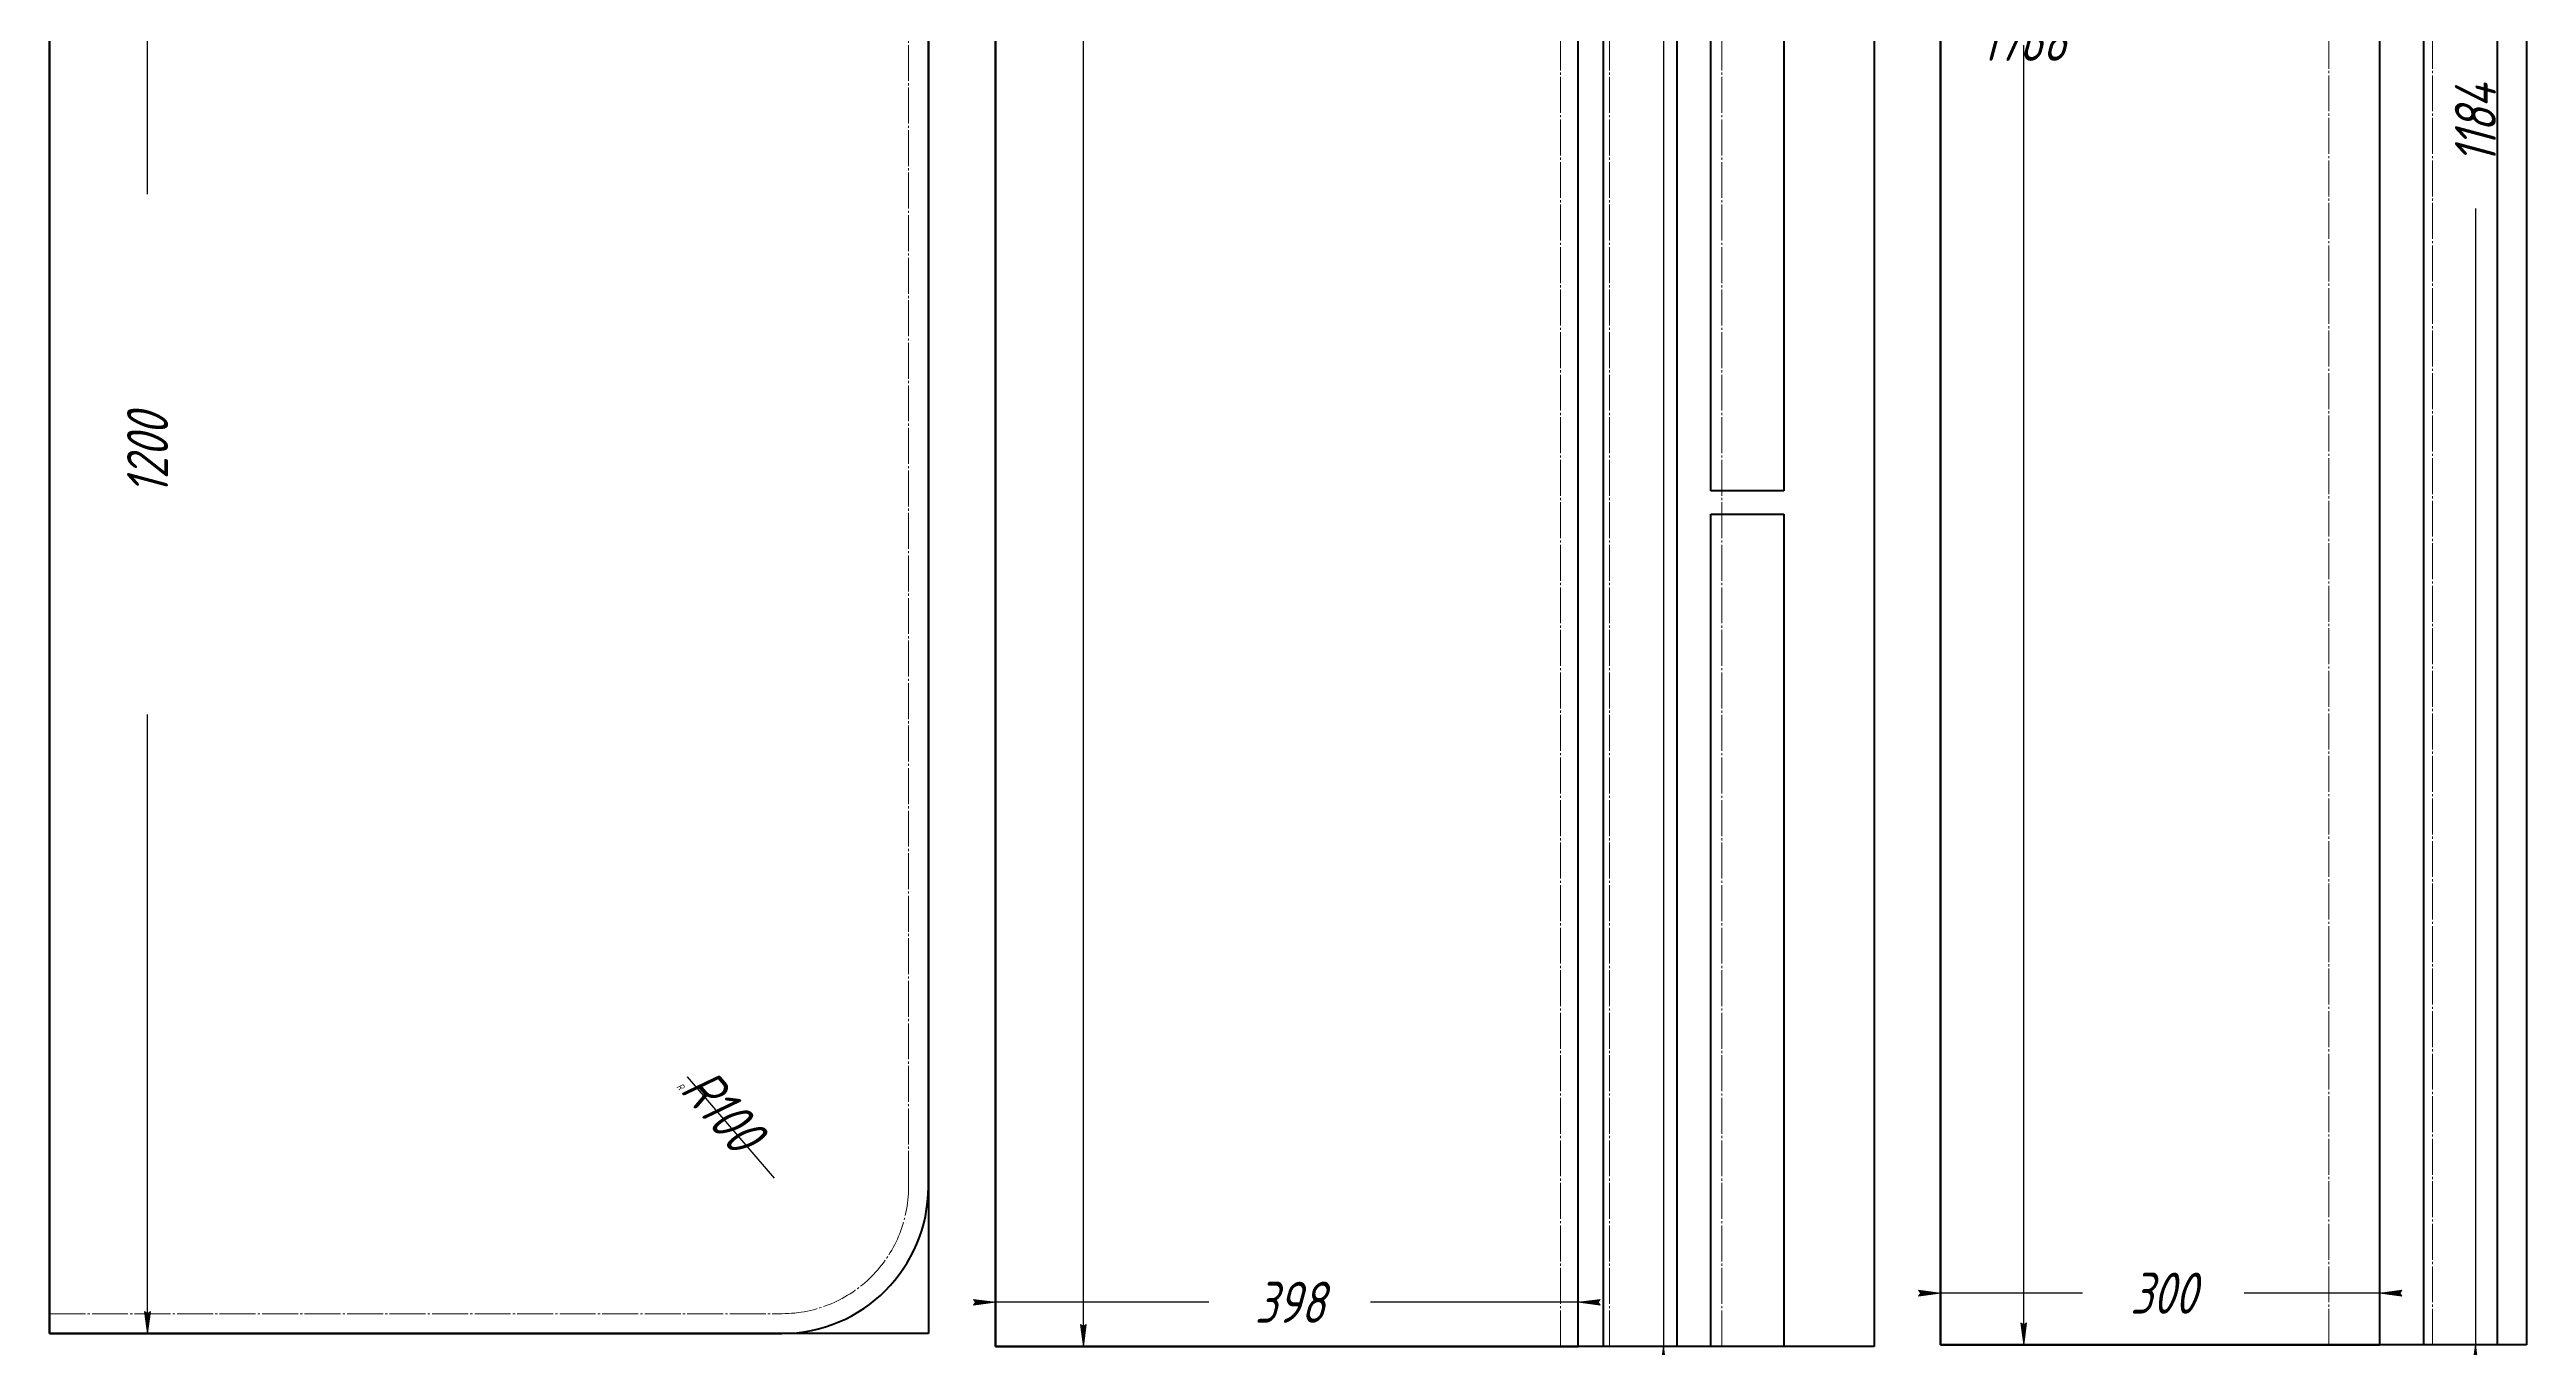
# Model space of a CAD drawing. Header units: millimetres. Extents: x -196 to 3476, y -2003 to 707.
# Drawn here: x -196 to 1495, y -2001 to -1116 of the extents above; entities that cross this region are included whole.
import ezdxf

# ---------------------------------------------------------------- set-up
doc = ezdxf.new("R2010")
doc.units = ezdxf.units.MM
for name, pattern in [('K5LT_AXLED', [29.02777862548828, 24.52777862548828, -1.5, 1.5, -1.5]), ('K5LT_BASIC', [0]), ('K5LT_THIN', [0])]:
    doc.linetypes.add(name, pattern=pattern)
doc.layers.add('Системный слой', color=7, linetype='Continuous')
doc.styles.add('KDIMTEXTSTYLE', font='GOST_AU.SHX', dxfattribs={"width": 0.96, "oblique": 15, "height": 5})
doc.dimstyles.new('KDIMSTYLE (1.00)', dxfattribs={"dimtxt": 5, "dimasz": 1, "dimexe": 2, "dimexo": 0, "dimgap": 1, "dimtad": 1, "dimtxsty": 'KDIMTEXTSTYLE', "dimsah": 1, "dimcen": 0, "dimdle": 1, "dimadec": 0, "dimazin": 0, "dimtfac": 0.667, "dimtmove": 0, "dimatfit": 3, "dimfxl": 1, "dimtvp": 1, "dimtolj": 1, "dimtzin": 0, "dimarcsym": 0})

# ---------------------------------------------------------------- blocks, each defined once
blk = doc.blocks.new('U0')
at = {"layer": 'Системный слой', "color": 150, "linetype": 'K5LT_BASIC', "lineweight": 60, "true_color": 0x0080ff}
for p, q in [((-196.4107346789438, -1992.599695847425), (-196.4107346789433, 707.4003041525755)), ((403.5892653210567, 707.4003041525755), (403.5892653210562, -1992.599695847425)), ((403.5892653210562, -1992.599695847425), (-196.4107346789438, -1992.599695847425))]:
    blk.add_line(p, q, dxfattribs=at)
blk = doc.blocks.new('U1')
at = {"layer": 'Системный слой', "color": 150, "linetype": 'K5LT_BASIC', "lineweight": 60, "true_color": 0x0080ff}
for p, q in [((449.3457203001013, -2001.456555849198), (449.3457203001018, 698.5434441508019)), ((1049.345720300102, 698.5434441508019), (1049.345720300101, -2001.456555849198)), ((1049.345720300101, -2001.456555849198), (449.3457203001013, -2001.456555849198))]:
    blk.add_line(p, q, dxfattribs=at)
blk = doc.blocks.new('U2')
at = {"layer": 'Системный слой', "color": 150, "linetype": 'K5LT_BASIC', "lineweight": 60, "true_color": 0x0080ff}
for p, q in [((1094.706823942068, -2000.363639122132), (1094.706823942069, 699.6363608778679)), ((1494.706823942069, 699.6363608778679), (1494.706823942068, -2000.363639122132)), ((1494.706823942068, -2000.363639122132), (1094.706823942068, -2000.363639122132))]:
    blk.add_line(p, q, dxfattribs=at)
blk = doc.blocks.new('KDIMARROW_01')
at = {"layer": 'Системный слой'}
blk.add_hatch(color=0, dxfattribs=at).paths.add_polyline_path([(0, 0), (-15, 1.974787473678591), (-13.5, 1.7e-15), (-15, -1.974787473678587)])
at = {"layer": 'Системный слой', "color": 0, "linetype": 'K5LT_THIN', "lineweight": 18}
for p, q in [((-13.5, 1.7e-15), (-15, 1.974787473678591)), ((-15, 1.974787473678591), (0, 0)), ((0, 0), (-15, -1.974787473678587)), ((-15, -1.974787473678587), (-13.5, 1.7e-15)), ((0, 0), (-1, 0))]:
    blk.add_line(p, q, dxfattribs=at)

msp = doc.modelspace()

# ---------------------------------------------------------------- linework, layer by layer
at = {"layer": 'Системный слой', "color": 150, "linetype": 'K5LT_BASIC', "lineweight": 60, "true_color": 0x0080ff}
for p, q in [((449.3457203001012, -233.4565558491979), (449.3457203001012, -2001.456555849198)), ((864.6181247534189, -2001.456555849198), (864.6181247534191, -233.4565558491981)), ((914.618124753419, -233.4565558491981), (914.6181247534186, -2001.456555849198)), ((937.754310959095, -1417.456555849198), (937.754310959095, -233.4565558491977)), ((987.754310959095, -233.4565558491978), (987.754310959095, -1417.456555849198)), ((1094.706823942068, -232.3636391221318), (1094.706823942068, -2000.363639122132)), ((1394.706823942068, -2000.363639122132), (1394.706823942068, -232.3636391221316)), ((847.3457203001012, -2001.456555849198), (847.3457203001014, -283.4565558491979)), ((-196.4107346789437, -792.5996958474245), (-196.4107346789438, -1992.599695847425)), ((1424.647011032431, -2000.363639122132), (1424.647011032431, -816.3636391221321)), ((1474.647011032431, -816.3636391221321), (1474.647011032431, -2000.363639122132)), ((403.5892653210561, -1892.599695847425), (403.5892653210563, -892.5996958474245)), ((987.754310959095, -1417.456555849198), (937.754310959095, -1417.456555849198)), ((937.7543109590949, -2001.456555849198), (937.754310959095, -1433.456555849198)), ((937.754310959095, -1433.456555849198), (987.754310959095, -1433.456555849198)), ((987.754310959095, -1433.456555849198), (987.7543109590949, -2001.456555849198)), ((-196.4107346789438, -1992.599695847425), (303.5892653210561, -1992.599695847425)), ((449.3457203001012, -2001.456555849198), (847.3457203001012, -2001.456555849198)), ((914.6181247534186, -2001.456555849198), (864.6181247534189, -2001.456555849198)), ((987.7543109590949, -2001.456555849198), (937.7543109590949, -2001.456555849198)), ((1094.706823942068, -2000.363639122132), (1394.706823942068, -2000.363639122132)), ((1474.647011032431, -2000.363639122132), (1424.647011032431, -2000.363639122132))]:
    msp.add_line(p, q, dxfattribs=at)
at = {"layer": 'Системный слой', "color": 30, "linetype": 'K5LT_AXLED', "lineweight": 18, "true_color": 0xff8000}
for p, q in [((868.5702960791025, -2001.456555849198), (868.5702960791027, -233.4565558491981)), ((945.2543109590949, -2001.456555849198), (945.254310959095, -233.4565558491977)), ((1359.706823942068, -2000.363639122132), (1359.706823942068, -232.3636391221316)), ((835.1682529539098, -2001.456555849198), (835.16825295391, -283.4565558491979)), ((1430.599182358115, -2000.363639122132), (1430.599182358115, -816.3636391221321)), ((390.0892653210561, -1892.599695847425), (390.0892653210563, -892.5996958474245)), ((-196.4107346789438, -1979.099695847425), (303.5892653210561, -1979.099695847425))]:
    msp.add_line(p, q, dxfattribs=at)
at = {"layer": 'Системный слой', "color": 150, "linetype": 'K5LT_BASIC', "lineweight": 60, "true_color": 0x0080ff}
msp.add_arc((303.5892653210562, -1892.599695847425), 100, 270, 0, dxfattribs=at)
at = {"layer": 'Системный слой', "color": 30, "linetype": 'K5LT_AXLED', "lineweight": 18, "true_color": 0xff8000}
msp.add_arc((303.5892653210562, -1892.599695847425), 86.5, 270, 0, dxfattribs=at)

# ---------------------------------------------------------------- block references
at = {"layer": 'Системный слой'}
for name in ['U0', 'U1', 'U2']:
    msp.add_blockref(name, (0, 0), dxfattribs=at)

# ---------------------------------------------------------------- dimensions: what is measured, and where the dimension line sits
at = {"layer": 'Системный слой', "color": 7}
for base, p1, p2, location, override in [((509.4472828001013, -233.4565558491979), (449.3457203001012, -2001.456555849198), (449.3457203001012, -233.4565558491979), (509.4472828001012, -967.021692917737), {"dimexo": 0, "dimtoh": 1, "dimpost": '\\H28.0;\\W0.965;\\Q15;<>', "dimblk1": 'KDIMARROW_01', "dimblk2": 'KDIMARROW_01', "dimse1": 0, "dimse2": 0, "dimclrt": 7, "dimtmove": 1, "dimtolj": 1}), ((905.4525183578902, -2001.456555849198), (864.6181247534191, -233.4565558491981), (864.6181247534189, -2001.456555849198), (905.4525183578903, -496.7443880484483), {"dimexo": 0, "dimtoh": 1, "dimpost": '\\H28.0;\\W0.965;\\Q15;<>', "dimblk1": 'KDIMARROW_01', "dimblk2": 'KDIMARROW_01', "dimse1": 0, "dimse2": 0, "dimclrt": 7, "dimtmove": 1, "dimtolj": 1}), ((1151.426188663772, -232.3636391221318), (1094.706823942068, -2000.363639122132), (1094.706823942068, -232.3636391221318), (1151.426188663772, -1110.136558854553), {"dimexo": 0, "dimtoh": 1, "dimpost": '\\H28.0;\\W0.965;\\Q15;<>', "dimblk1": 'KDIMARROW_01', "dimblk2": 'KDIMARROW_01', "dimse1": 0, "dimse2": 0, "dimclrt": 7, "dimtmove": 1, "dimtolj": 1}), ((-129.4981544938729, -792.5996958474245), (-196.4107346789438, -1992.599695847425), (-196.4107346789437, -792.5996958474245), (-129.498154493873, -1392.599695847425), {"dimexo": 0, "dimpost": '\\H28.0;\\W0.965;\\Q15;\\Q15;\\H28.0;\\W0.965;\\Q15;<>\\H28.0;\\W0.965;\\Q15;\\Q15;', "dimblk1": 'KDIMARROW_01', "dimblk2": 'KDIMARROW_01', "dimse1": 0, "dimse2": 0, "dimclrt": 7, "dimtolj": 1}), ((1459.866332265347, -2000.363639122132), (1424.647011032431, -816.3636391221321), (1424.647011032431, -2000.363639122132), (1459.866332265347, -1167.363639122132), {"dimexo": 0, "dimpost": '\\H28.0;\\W0.965;\\Q15;<>', "dimblk1": 'KDIMARROW_01', "dimblk2": 'KDIMARROW_01', "dimse1": 0, "dimse2": 0, "dimclrt": 7, "dimtolj": 1})]:
    msp.add_linear_dim(base=base, p1=p1, p2=p2, angle=90, location=location, dimstyle='KDIMSTYLE (1.00)', override=override, dxfattribs=at).render()
msp.add_radius_dim(center=(303.5892653210562, -1892.599695847425), radius=99.99999999999929, location=(259.4632303106741, -1841.159564227943), dimstyle='KDIMSTYLE (1.00)', override={"dimpost": '\\H28.0;\\W0.965;\\Q15;R<>', "dimblk2": 'KDIMARROW_01', "dimclrt": 7, "dimtolj": 1}, dxfattribs=at).render()
for base, p1, p2, location in [((449.3457203001012, -1971.304063906154), (847.3457203001012, -2001.456555849198), (449.3457203001012, -2001.456555849198), (650.3457203001012, -1971.304063906154)), ((1094.706823942068, -1965.106504129418), (1394.706823942068, -2000.363639122132), (1094.706823942068, -2000.363639122132), (1246.706823942068, -1965.106504129418))]:
    msp.add_linear_dim(base=base, p1=p1, p2=p2, location=location, dimstyle='KDIMSTYLE (1.00)', override={"dimexo": 0, "dimtoh": 1, "dimpost": '\\H28.0;\\W0.965;\\Q15;<>', "dimblk1": 'KDIMARROW_01', "dimblk2": 'KDIMARROW_01', "dimse1": 0, "dimse2": 0, "dimclrt": 7, "dimtmove": 1, "dimtolj": 1}, dxfattribs=at).render()

doc.saveas('drawing.dxf')
